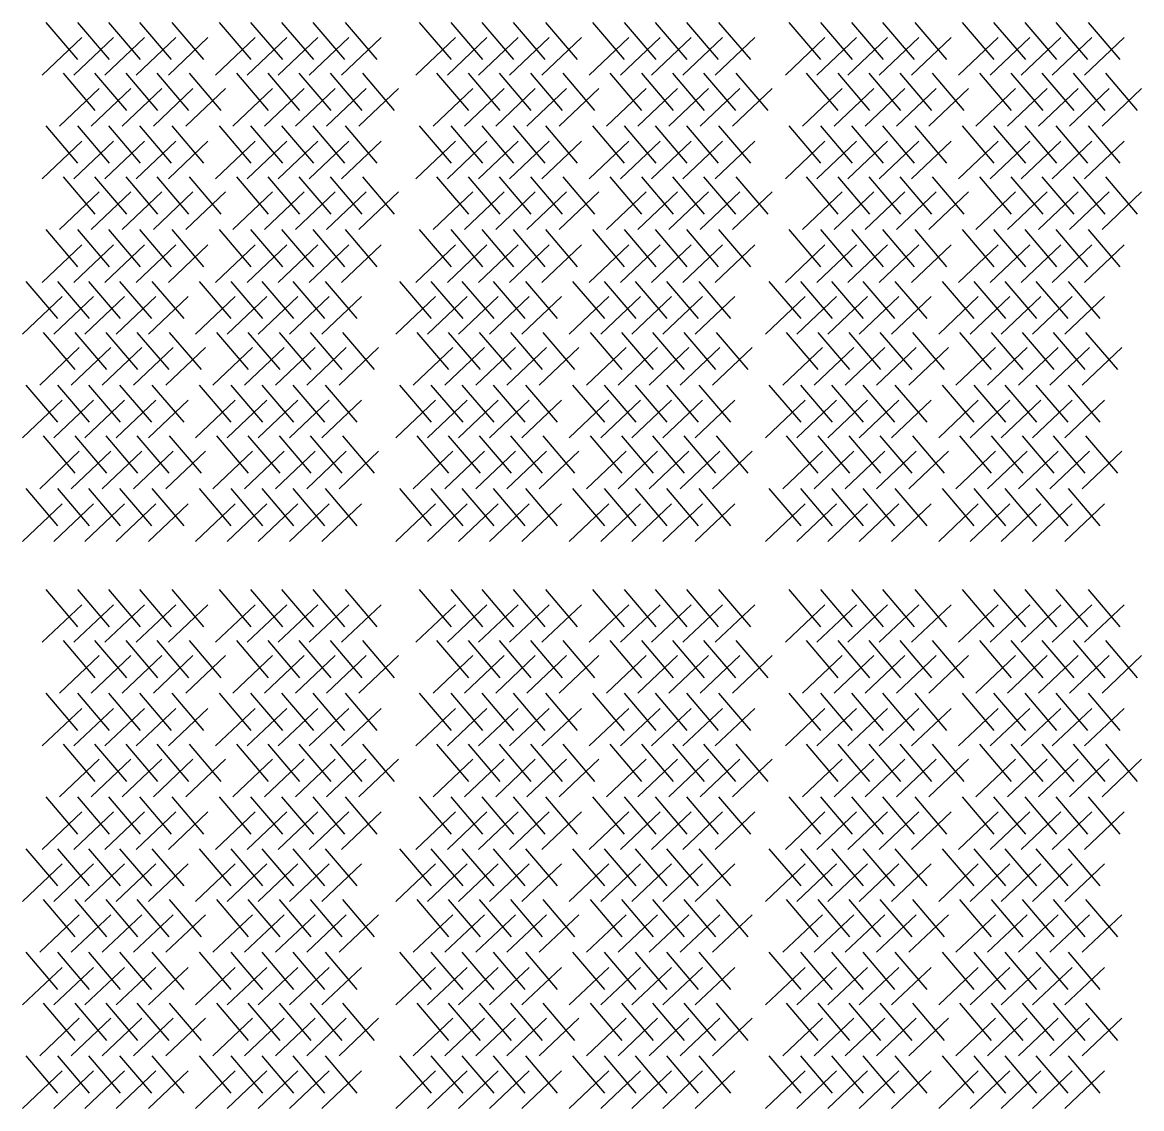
# Model space of a CAD drawing. Extents: x 31 to 9025, y 100 to 14053.
# Drawn here: x 2747 to 5411, y 11466 to 14053 of the extents above; entities that cross this region are included whole.
import ezdxf

# ---------------------------------------------------------------- set-up
doc = ezdxf.new("R2010")
doc.units = 0

msp = doc.modelspace()

# ---------------------------------------------------------------- linework, layer by layer
for p, q in [((2802.3, 14053.1), (2877.9, 13964.5)), ((2877.4, 14053.1), (2952.9, 13964.5)), ((2951.2, 14053.1), (3026.8, 13964.5)), ((3025.5, 14053.1), (3101, 13964.5)), ((3102.4, 14053.1), (3178, 13964.5)), ((3214.7, 14053.1), (3290.3, 13964.5)), ((3289.8, 14053.1), (3365.4, 13964.5)), ((3363.7, 14053.1), (3439.2, 13964.5)), ((3437.9, 14053.1), (3513.5, 13964.5)), ((3514.9, 14053.1), (3590.4, 13964.5)), ((3691.5, 14053.1), (3767.1, 13964.5)), ((3766.5, 14053.1), (3842.1, 13964.5)), ((3840.4, 14053.1), (3916, 13964.5)), ((3914.6, 14053.1), (3990.2, 13964.5)), ((3991.6, 14053.1), (4067.2, 13964.5)), ((4103.9, 14053.1), (4179.5, 13964.5)), ((4179, 14053.1), (4254.5, 13964.5)), ((4252.8, 14053.1), (4328.4, 13964.5)), ((4327.1, 14053.1), (4402.6, 13964.5)), ((4404, 14053.1), (4479.6, 13964.5)), ((4571.1, 14053.1), (4646.7, 13964.5)), ((4646.2, 14053.1), (4721.7, 13964.5)), ((4720, 14053.1), (4795.6, 13964.5)), ((4794.3, 14053.1), (4869.8, 13964.5)), ((4871.2, 14053.1), (4946.8, 13964.5)), ((4983.5, 14053.1), (5059.1, 13964.5)), ((5058.6, 14053.1), (5134.2, 13964.5)), ((5132.5, 14053.1), (5208, 13964.5)), ((5206.7, 14053.1), (5282.3, 13964.5)), ((5283.7, 14053.1), (5359.2, 13964.5)), ((2888.3, 14017.2), (2794, 13927.5)), ((2963.4, 14017.2), (2869, 13927.5)), ((3037.2, 14017.2), (2942.9, 13927.5)), ((3111.5, 14017.2), (3017.1, 13927.5)), ((3188.4, 14017.2), (3094.1, 13927.5)), ((3300.7, 14017.2), (3206.4, 13927.5)), ((3375.8, 14017.2), (3281.4, 13927.5)), ((3449.6, 14017.2), (3355.3, 13927.5)), ((3523.9, 14017.2), (3429.5, 13927.5)), ((3600.9, 14017.2), (3506.5, 13927.5)), ((3777.5, 14017.2), (3683.2, 13927.5)), ((3852.5, 14017.2), (3758.2, 13927.5)), ((3926.4, 14017.2), (3832.1, 13927.5)), ((4000.6, 14017.2), (3906.3, 13927.5)), ((4077.6, 14017.2), (3983.3, 13927.5)), ((4189.9, 14017.2), (4095.6, 13927.5)), ((4265, 14017.2), (4170.6, 13927.5)), ((4338.8, 14017.2), (4244.5, 13927.5)), ((4413.1, 14017.2), (4318.7, 13927.5)), ((4490, 14017.2), (4395.7, 13927.5)), ((4657.1, 14017.2), (4562.8, 13927.5)), ((4732.2, 14017.2), (4637.8, 13927.5)), ((4806, 14017.2), (4711.7, 13927.5)), ((4880.3, 14017.2), (4785.9, 13927.5)), ((4957.2, 14017.2), (4862.9, 13927.5)), ((5069.5, 14017.2), (4975.2, 13927.5)), ((5144.6, 14017.2), (5050.2, 13927.5)), ((5218.5, 14017.2), (5124.1, 13927.5)), ((5292.7, 14017.2), (5198.3, 13927.5)), ((5369.7, 14017.2), (5275.3, 13927.5)), ((2843.6, 13931.9), (2919.1, 13843.3)), ((2918.6, 13931.9), (2994.2, 13843.3)), ((2992.5, 13931.9), (3068, 13843.3)), ((3066.7, 13931.9), (3142.3, 13843.3)), ((3143.7, 13931.9), (3219.2, 13843.3)), ((3256, 13931.9), (3331.5, 13843.3)), ((3331, 13931.9), (3406.6, 13843.3)), ((3404.9, 13931.9), (3480.5, 13843.3)), ((3479.1, 13931.9), (3554.7, 13843.3)), ((3556.1, 13931.9), (3631.7, 13843.3)), ((3732.7, 13931.9), (3808.3, 13843.3)), ((3807.8, 13931.9), (3883.4, 13843.3)), ((3881.7, 13931.9), (3957.2, 13843.3)), ((3955.9, 13931.9), (4031.5, 13843.3)), ((4032.9, 13931.9), (4108.4, 13843.3)), ((4145.2, 13931.9), (4220.7, 13843.3)), ((4220.2, 13931.9), (4295.8, 13843.3)), ((4294.1, 13931.9), (4369.6, 13843.3)), ((4368.3, 13931.9), (4443.9, 13843.3)), ((4445.3, 13931.9), (4520.8, 13843.3)), ((4612.4, 13931.9), (4687.9, 13843.3)), ((4687.4, 13931.9), (4763, 13843.3)), ((4761.3, 13931.9), (4836.8, 13843.3)), ((4835.5, 13931.9), (4911.1, 13843.3)), ((4912.5, 13931.9), (4988, 13843.3)), ((5024.8, 13931.9), (5100.3, 13843.3)), ((5099.8, 13931.9), (5175.4, 13843.3)), ((5173.7, 13931.9), (5249.3, 13843.3)), ((5247.9, 13931.9), (5323.5, 13843.3)), ((5324.9, 13931.9), (5400.5, 13843.3)), ((2929.5, 13895.9), (2835.2, 13806.3)), ((3004.6, 13895.9), (2910.3, 13806.3)), ((3078.5, 13895.9), (2984.1, 13806.3)), ((3152.7, 13895.9), (3058.4, 13806.3)), ((3229.7, 13895.9), (3135.3, 13806.3)), ((3342, 13895.9), (3247.6, 13806.3)), ((3417, 13895.9), (3322.7, 13806.3)), ((3490.9, 13895.9), (3396.6, 13806.3)), ((3565.1, 13895.9), (3470.8, 13806.3)), ((3642.1, 13895.9), (3547.8, 13806.3)), ((3818.7, 13895.9), (3724.4, 13806.3)), ((3893.8, 13895.9), (3799.4, 13806.3)), ((3967.6, 13895.9), (3873.3, 13806.3)), ((4041.9, 13895.9), (3947.5, 13806.3)), ((4118.9, 13895.9), (4024.5, 13806.3)), ((4231.1, 13895.9), (4136.8, 13806.3)), ((4306.2, 13895.9), (4211.9, 13806.3)), ((4380.1, 13895.9), (4285.7, 13806.3)), ((4454.3, 13895.9), (4360, 13806.3)), ((4531.3, 13895.9), (4436.9, 13806.3)), ((4698.3, 13895.9), (4604, 13806.3)), ((4773.4, 13895.9), (4679.1, 13806.3)), ((4847.3, 13895.9), (4752.9, 13806.3)), ((4921.5, 13895.9), (4827.2, 13806.3)), ((4998.5, 13895.9), (4904.1, 13806.3)), ((5110.8, 13895.9), (5016.4, 13806.3)), ((5185.8, 13895.9), (5091.5, 13806.3)), ((5259.7, 13895.9), (5165.4, 13806.3)), ((5333.9, 13895.9), (5239.6, 13806.3)), ((5410.9, 13895.9), (5316.6, 13806.3)), ((2802.3, 13806.4), (2877.9, 13717.8)), ((2877.4, 13806.4), (2952.9, 13717.8)), ((2951.2, 13806.4), (3026.8, 13717.8)), ((3025.5, 13806.4), (3101, 13717.8)), ((3102.4, 13806.4), (3178, 13717.8)), ((3214.7, 13806.4), (3290.3, 13717.8)), ((3289.8, 13806.4), (3365.4, 13717.8)), ((3363.7, 13806.4), (3439.2, 13717.8)), ((3437.9, 13806.4), (3513.5, 13717.8)), ((3514.9, 13806.4), (3590.4, 13717.8)), ((3691.5, 13806.4), (3767.1, 13717.8)), ((3766.5, 13806.4), (3842.1, 13717.8)), ((3840.4, 13806.4), (3916, 13717.8)), ((3914.6, 13806.4), (3990.2, 13717.8)), ((3991.6, 13806.4), (4067.2, 13717.8)), ((4103.9, 13806.4), (4179.5, 13717.8)), ((4179, 13806.4), (4254.5, 13717.8)), ((4252.8, 13806.4), (4328.4, 13717.8)), ((4327.1, 13806.4), (4402.6, 13717.8)), ((4404, 13806.4), (4479.6, 13717.8)), ((4571.1, 13806.4), (4646.7, 13717.8)), ((4646.2, 13806.4), (4721.7, 13717.8)), ((4720, 13806.4), (4795.6, 13717.8)), ((4794.3, 13806.4), (4869.8, 13717.8)), ((4871.2, 13806.4), (4946.8, 13717.8)), ((4983.5, 13806.4), (5059.1, 13717.8)), ((5058.6, 13806.4), (5134.2, 13717.8)), ((5132.5, 13806.4), (5208, 13717.8)), ((5206.7, 13806.4), (5282.3, 13717.8)), ((5283.7, 13806.4), (5359.2, 13717.8)), ((2888.3, 13770.4), (2794, 13680.8)), ((2963.4, 13770.4), (2869, 13680.8)), ((3037.2, 13770.4), (2942.9, 13680.8)), ((3111.5, 13770.4), (3017.1, 13680.8)), ((3188.4, 13770.4), (3094.1, 13680.8)), ((3300.7, 13770.4), (3206.4, 13680.8)), ((3375.8, 13770.4), (3281.4, 13680.8)), ((3449.6, 13770.4), (3355.3, 13680.8)), ((3523.9, 13770.4), (3429.5, 13680.8)), ((3600.9, 13770.4), (3506.5, 13680.8)), ((3777.5, 13770.4), (3683.2, 13680.8)), ((3852.5, 13770.4), (3758.2, 13680.8)), ((3926.4, 13770.4), (3832.1, 13680.8)), ((4000.6, 13770.4), (3906.3, 13680.8)), ((4077.6, 13770.4), (3983.3, 13680.8)), ((4189.9, 13770.4), (4095.6, 13680.8)), ((4265, 13770.4), (4170.6, 13680.8)), ((4338.8, 13770.4), (4244.5, 13680.8)), ((4413.1, 13770.4), (4318.7, 13680.8)), ((4490, 13770.4), (4395.7, 13680.8)), ((4657.1, 13770.4), (4562.8, 13680.8)), ((4732.2, 13770.4), (4637.8, 13680.8)), ((4806, 13770.4), (4711.7, 13680.8)), ((4880.3, 13770.4), (4785.9, 13680.8)), ((4957.2, 13770.4), (4862.9, 13680.8)), ((5069.5, 13770.4), (4975.2, 13680.8)), ((5144.6, 13770.4), (5050.2, 13680.8)), ((5218.5, 13770.4), (5124.1, 13680.8)), ((5292.7, 13770.4), (5198.3, 13680.8)), ((5369.7, 13770.4), (5275.3, 13680.8)), ((2843.6, 13685.1), (2919.1, 13596.5)), ((2918.6, 13685.1), (2994.2, 13596.5)), ((2992.5, 13685.1), (3068, 13596.5)), ((3066.7, 13685.1), (3142.3, 13596.5)), ((3143.7, 13685.1), (3219.2, 13596.5)), ((3256, 13685.1), (3331.5, 13596.5)), ((3331, 13685.1), (3406.6, 13596.5)), ((3404.9, 13685.1), (3480.5, 13596.5)), ((3479.1, 13685.1), (3554.7, 13596.5)), ((3556.1, 13685.1), (3631.7, 13596.5)), ((3732.7, 13685.1), (3808.3, 13596.5)), ((3807.8, 13685.1), (3883.4, 13596.5)), ((3881.7, 13685.1), (3957.2, 13596.5)), ((3955.9, 13685.1), (4031.5, 13596.5)), ((4032.9, 13685.1), (4108.4, 13596.5)), ((4145.2, 13685.1), (4220.7, 13596.5)), ((4220.2, 13685.1), (4295.8, 13596.5)), ((4294.1, 13685.1), (4369.6, 13596.5)), ((4368.3, 13685.1), (4443.9, 13596.5)), ((4445.3, 13685.1), (4520.8, 13596.5)), ((4612.4, 13685.1), (4687.9, 13596.5)), ((4687.4, 13685.1), (4763, 13596.5)), ((4761.3, 13685.1), (4836.8, 13596.5)), ((4835.5, 13685.1), (4911.1, 13596.5)), ((4912.5, 13685.1), (4988, 13596.5)), ((5024.8, 13685.1), (5100.3, 13596.5)), ((5099.8, 13685.1), (5175.4, 13596.5)), ((5173.7, 13685.1), (5249.3, 13596.5)), ((5247.9, 13685.1), (5323.5, 13596.5)), ((5324.9, 13685.1), (5400.5, 13596.5)), ((2929.5, 13649.2), (2835.2, 13559.5)), ((3004.6, 13649.2), (2910.3, 13559.5)), ((3078.5, 13649.2), (2984.1, 13559.5)), ((3152.7, 13649.2), (3058.4, 13559.5)), ((3229.7, 13649.2), (3135.3, 13559.5)), ((3342, 13649.2), (3247.6, 13559.5)), ((3417, 13649.2), (3322.7, 13559.5)), ((3490.9, 13649.2), (3396.6, 13559.5)), ((3565.1, 13649.2), (3470.8, 13559.5)), ((3642.1, 13649.2), (3547.8, 13559.5)), ((3818.7, 13649.2), (3724.4, 13559.5)), ((3893.8, 13649.2), (3799.4, 13559.5)), ((3967.6, 13649.2), (3873.3, 13559.5)), ((4041.9, 13649.2), (3947.5, 13559.5)), ((4118.9, 13649.2), (4024.5, 13559.5)), ((4231.1, 13649.2), (4136.8, 13559.5)), ((4306.2, 13649.2), (4211.9, 13559.5)), ((4380.1, 13649.2), (4285.7, 13559.5)), ((4454.3, 13649.2), (4360, 13559.5)), ((4531.3, 13649.2), (4436.9, 13559.5)), ((4698.3, 13649.2), (4604, 13559.5)), ((4773.4, 13649.2), (4679.1, 13559.5)), ((4847.3, 13649.2), (4752.9, 13559.5)), ((4921.5, 13649.2), (4827.2, 13559.5)), ((4998.5, 13649.2), (4904.1, 13559.5)), ((5110.8, 13649.2), (5016.4, 13559.5)), ((5185.8, 13649.2), (5091.5, 13559.5)), ((5259.7, 13649.2), (5165.4, 13559.5)), ((5333.9, 13649.2), (5239.6, 13559.5)), ((5410.9, 13649.2), (5316.6, 13559.5)), ((2802.3, 13559.6), (2877.9, 13471)), ((2877.4, 13559.6), (2952.9, 13471)), ((2951.2, 13559.6), (3026.8, 13471)), ((3025.5, 13559.6), (3101, 13471)), ((3102.4, 13559.6), (3178, 13471)), ((3214.7, 13559.6), (3290.3, 13471)), ((3289.8, 13559.6), (3365.4, 13471)), ((3363.7, 13559.6), (3439.2, 13471)), ((3437.9, 13559.6), (3513.5, 13471)), ((3514.9, 13559.6), (3590.4, 13471)), ((3691.5, 13559.6), (3767.1, 13471)), ((3766.5, 13559.6), (3842.1, 13471)), ((3840.4, 13559.6), (3916, 13471)), ((3914.6, 13559.6), (3990.2, 13471)), ((3991.6, 13559.6), (4067.2, 13471)), ((4103.9, 13559.6), (4179.5, 13471)), ((4179, 13559.6), (4254.5, 13471)), ((4252.8, 13559.6), (4328.4, 13471)), ((4327.1, 13559.6), (4402.6, 13471)), ((4404, 13559.6), (4479.6, 13471)), ((4571.1, 13559.6), (4646.7, 13471)), ((4646.2, 13559.6), (4721.7, 13471)), ((4720, 13559.6), (4795.6, 13471)), ((4794.3, 13559.6), (4869.8, 13471)), ((4871.2, 13559.6), (4946.8, 13471)), ((4983.5, 13559.6), (5059.1, 13471)), ((5058.6, 13559.6), (5134.2, 13471)), ((5132.5, 13559.6), (5208, 13471)), ((5206.7, 13559.6), (5282.3, 13471)), ((5283.7, 13559.6), (5359.2, 13471)), ((2888.3, 13523.7), (2794, 13434)), ((2963.4, 13523.7), (2869, 13434)), ((3037.2, 13523.7), (2942.9, 13434)), ((3111.5, 13523.7), (3017.1, 13434)), ((3188.4, 13523.7), (3094.1, 13434)), ((3300.7, 13523.7), (3206.4, 13434)), ((3375.8, 13523.7), (3281.4, 13434)), ((3449.6, 13523.7), (3355.3, 13434)), ((3523.9, 13523.7), (3429.5, 13434)), ((3600.9, 13523.7), (3506.5, 13434)), ((3777.5, 13523.7), (3683.2, 13434)), ((3852.5, 13523.7), (3758.2, 13434)), ((3926.4, 13523.7), (3832.1, 13434)), ((4000.6, 13523.7), (3906.3, 13434)), ((4077.6, 13523.7), (3983.3, 13434)), ((4189.9, 13523.7), (4095.6, 13434)), ((4265, 13523.7), (4170.6, 13434)), ((4338.8, 13523.7), (4244.5, 13434)), ((4413.1, 13523.7), (4318.7, 13434)), ((4490, 13523.7), (4395.7, 13434)), ((4657.1, 13523.7), (4562.8, 13434)), ((4732.2, 13523.7), (4637.8, 13434)), ((4806, 13523.7), (4711.7, 13434)), ((4880.3, 13523.7), (4785.9, 13434)), ((4957.2, 13523.7), (4862.9, 13434)), ((5069.5, 13523.7), (4975.2, 13434)), ((5144.6, 13523.7), (5050.2, 13434)), ((5218.5, 13523.7), (5124.1, 13434)), ((5292.7, 13523.7), (5198.3, 13434)), ((5369.7, 13523.7), (5275.3, 13434)), ((2754.9, 13436.2), (2830.5, 13347.6)), ((2830, 13436.2), (2905.5, 13347.6)), ((2903.8, 13436.2), (2979.4, 13347.6)), ((2978.1, 13436.2), (3053.6, 13347.6)), ((3055, 13436.2), (3130.6, 13347.6)), ((3167.3, 13436.2), (3242.9, 13347.6)), ((3242.4, 13436.2), (3318, 13347.6)), ((3316.3, 13436.2), (3391.8, 13347.6)), ((3390.5, 13436.2), (3466.1, 13347.6)), ((3467.5, 13436.2), (3543, 13347.6)), ((3644.1, 13436.2), (3719.7, 13347.6)), ((3719.1, 13436.2), (3794.7, 13347.6)), ((3793, 13436.2), (3868.6, 13347.6)), ((3867.2, 13436.2), (3942.8, 13347.6)), ((3944.2, 13436.2), (4019.8, 13347.6)), ((4056.5, 13436.2), (4132.1, 13347.6)), ((4131.6, 13436.2), (4207.1, 13347.6)), ((4205.4, 13436.2), (4281, 13347.6)), ((4279.7, 13436.2), (4355.2, 13347.6)), ((4356.6, 13436.2), (4432.2, 13347.6)), ((4523.7, 13436.2), (4599.3, 13347.6)), ((4598.8, 13436.2), (4674.3, 13347.6)), ((4672.6, 13436.2), (4748.2, 13347.6)), ((4746.9, 13436.2), (4822.4, 13347.6)), ((4823.8, 13436.2), (4899.4, 13347.6)), ((4936.1, 13436.2), (5011.7, 13347.6)), ((5011.2, 13436.2), (5086.8, 13347.6)), ((5085.1, 13436.2), (5160.6, 13347.6)), ((5159.3, 13436.2), (5234.9, 13347.6)), ((5236.3, 13436.2), (5311.8, 13347.6)), ((2840.9, 13400.2), (2746.6, 13310.6)), ((2916, 13400.2), (2821.6, 13310.6)), ((2989.8, 13400.2), (2895.5, 13310.6)), ((3064.1, 13400.2), (2969.7, 13310.6)), ((3141, 13400.2), (3046.7, 13310.6)), ((3253.3, 13400.2), (3159, 13310.6)), ((3328.4, 13400.2), (3234, 13310.6)), ((3402.3, 13400.2), (3307.9, 13310.6)), ((3476.5, 13400.2), (3382.1, 13310.6)), ((3553.5, 13400.2), (3459.1, 13310.6)), ((3730.1, 13400.2), (3635.8, 13310.6)), ((3805.1, 13400.2), (3710.8, 13310.6)), ((3879, 13400.2), (3784.7, 13310.6)), ((3953.2, 13400.2), (3858.9, 13310.6)), ((4030.2, 13400.2), (3935.9, 13310.6)), ((4142.5, 13400.2), (4048.2, 13310.6)), ((4217.6, 13400.2), (4123.2, 13310.6)), ((4291.4, 13400.2), (4197.1, 13310.6)), ((4365.7, 13400.2), (4271.3, 13310.6)), ((4442.6, 13400.2), (4348.3, 13310.6)), ((4609.7, 13400.2), (4515.4, 13310.6)), ((4684.8, 13400.2), (4590.4, 13310.6)), ((4758.6, 13400.2), (4664.3, 13310.6)), ((4832.9, 13400.2), (4738.5, 13310.6)), ((4909.8, 13400.2), (4815.5, 13310.6)), ((5022.1, 13400.2), (4927.8, 13310.6)), ((5097.2, 13400.2), (5002.8, 13310.6)), ((5171.1, 13400.2), (5076.7, 13310.6)), ((5245.3, 13400.2), (5150.9, 13310.6)), ((5322.3, 13400.2), (5227.9, 13310.6)), ((2796.2, 13314.9), (2871.7, 13226.3)), ((2871.2, 13314.9), (2946.8, 13226.3)), ((2945.1, 13314.9), (3020.6, 13226.3)), ((3019.3, 13314.9), (3094.9, 13226.3)), ((3096.3, 13314.9), (3171.8, 13226.3)), ((3208.6, 13314.9), (3284.1, 13226.3)), ((3283.6, 13314.9), (3359.2, 13226.3)), ((3357.5, 13314.9), (3433.1, 13226.3)), ((3431.7, 13314.9), (3507.3, 13226.3)), ((3508.7, 13314.9), (3584.3, 13226.3)), ((3685.3, 13314.9), (3760.9, 13226.3)), ((3760.4, 13314.9), (3836, 13226.3)), ((3834.3, 13314.9), (3909.8, 13226.3)), ((3908.5, 13314.9), (3984.1, 13226.3)), ((3985.5, 13314.9), (4061, 13226.3)), ((4097.8, 13314.9), (4173.3, 13226.3)), ((4172.8, 13314.9), (4248.4, 13226.3)), ((4246.7, 13314.9), (4322.2, 13226.3)), ((4320.9, 13314.9), (4396.5, 13226.3)), ((4397.9, 13314.9), (4473.4, 13226.3)), ((4565, 13314.9), (4640.5, 13226.3)), ((4640, 13314.9), (4715.6, 13226.3)), ((4713.9, 13314.9), (4789.4, 13226.3)), ((4788.1, 13314.9), (4863.7, 13226.3)), ((4865.1, 13314.9), (4940.6, 13226.3)), ((4977.4, 13314.9), (5052.9, 13226.3)), ((5052.4, 13314.9), (5128, 13226.3)), ((5126.3, 13314.9), (5201.9, 13226.3)), ((5200.5, 13314.9), (5276.1, 13226.3)), ((5277.5, 13314.9), (5353.1, 13226.3)), ((2882.1, 13279), (2787.8, 13189.3)), ((2957.2, 13279), (2862.9, 13189.3)), ((3031.1, 13279), (2936.7, 13189.3)), ((3105.3, 13279), (3011, 13189.3)), ((3182.3, 13279), (3087.9, 13189.3)), ((3294.6, 13279), (3200.2, 13189.3)), ((3369.6, 13279), (3275.3, 13189.3)), ((3443.5, 13279), (3349.2, 13189.3)), ((3517.7, 13279), (3423.4, 13189.3)), ((3594.7, 13279), (3500.4, 13189.3)), ((3771.3, 13279), (3677, 13189.3)), ((3846.4, 13279), (3752, 13189.3)), ((3920.3, 13279), (3825.9, 13189.3)), ((3994.5, 13279), (3900.1, 13189.3)), ((4071.5, 13279), (3977.1, 13189.3)), ((4183.7, 13279), (4089.4, 13189.3)), ((4258.8, 13279), (4164.5, 13189.3)), ((4332.7, 13279), (4238.3, 13189.3)), ((4406.9, 13279), (4312.6, 13189.3)), ((4483.9, 13279), (4389.5, 13189.3)), ((4650.9, 13279), (4556.6, 13189.3)), ((4726, 13279), (4631.7, 13189.3)), ((4799.9, 13279), (4705.5, 13189.3)), ((4874.1, 13279), (4779.8, 13189.3)), ((4951.1, 13279), (4856.7, 13189.3)), ((5063.4, 13279), (4969, 13189.3)), ((5138.4, 13279), (5044.1, 13189.3)), ((5212.3, 13279), (5118, 13189.3)), ((5286.5, 13279), (5192.2, 13189.3)), ((5363.5, 13279), (5269.2, 13189.3)), ((2754.9, 13189.4), (2830.5, 13100.8)), ((2830, 13189.4), (2905.5, 13100.8)), ((2903.8, 13189.4), (2979.4, 13100.8)), ((2978.1, 13189.4), (3053.6, 13100.8)), ((3055, 13189.4), (3130.6, 13100.8)), ((3167.3, 13189.4), (3242.9, 13100.8)), ((3242.4, 13189.4), (3318, 13100.8)), ((3316.3, 13189.4), (3391.8, 13100.8)), ((3390.5, 13189.4), (3466.1, 13100.8)), ((3467.5, 13189.4), (3543, 13100.8)), ((3644.1, 13189.4), (3719.7, 13100.8)), ((3719.1, 13189.4), (3794.7, 13100.8)), ((3793, 13189.4), (3868.6, 13100.8)), ((3867.2, 13189.4), (3942.8, 13100.8)), ((3944.2, 13189.4), (4019.8, 13100.8)), ((4056.5, 13189.4), (4132.1, 13100.8)), ((4131.6, 13189.4), (4207.1, 13100.8)), ((4205.4, 13189.4), (4281, 13100.8)), ((4279.7, 13189.4), (4355.2, 13100.8)), ((4356.6, 13189.4), (4432.2, 13100.8)), ((4523.7, 13189.4), (4599.3, 13100.8)), ((4598.8, 13189.4), (4674.3, 13100.8)), ((4672.6, 13189.4), (4748.2, 13100.8)), ((4746.9, 13189.4), (4822.4, 13100.8)), ((4823.8, 13189.4), (4899.4, 13100.8)), ((4936.1, 13189.4), (5011.7, 13100.8)), ((5011.2, 13189.4), (5086.8, 13100.8)), ((5085.1, 13189.4), (5160.6, 13100.8)), ((5159.3, 13189.4), (5234.9, 13100.8)), ((5236.3, 13189.4), (5311.8, 13100.8)), ((2840.9, 13153.5), (2746.6, 13063.8)), ((2916, 13153.5), (2821.6, 13063.8)), ((2989.8, 13153.5), (2895.5, 13063.8)), ((3064.1, 13153.5), (2969.7, 13063.8)), ((3141, 13153.5), (3046.7, 13063.8)), ((3253.3, 13153.5), (3159, 13063.8)), ((3328.4, 13153.5), (3234, 13063.8)), ((3402.3, 13153.5), (3307.9, 13063.8)), ((3476.5, 13153.5), (3382.1, 13063.8)), ((3553.5, 13153.5), (3459.1, 13063.8)), ((3730.1, 13153.5), (3635.8, 13063.8)), ((3805.1, 13153.5), (3710.8, 13063.8)), ((3879, 13153.5), (3784.7, 13063.8)), ((3953.2, 13153.5), (3858.9, 13063.8)), ((4030.2, 13153.5), (3935.9, 13063.8)), ((4142.5, 13153.5), (4048.2, 13063.8)), ((4217.6, 13153.5), (4123.2, 13063.8)), ((4291.4, 13153.5), (4197.1, 13063.8)), ((4365.7, 13153.5), (4271.3, 13063.8)), ((4442.6, 13153.5), (4348.3, 13063.8)), ((4609.7, 13153.5), (4515.4, 13063.8)), ((4684.8, 13153.5), (4590.4, 13063.8)), ((4758.6, 13153.5), (4664.3, 13063.8)), ((4832.9, 13153.5), (4738.5, 13063.8)), ((4909.8, 13153.5), (4815.5, 13063.8)), ((5022.1, 13153.5), (4927.8, 13063.8)), ((5097.2, 13153.5), (5002.8, 13063.8)), ((5171.1, 13153.5), (5076.7, 13063.8)), ((5245.3, 13153.5), (5150.9, 13063.8)), ((5322.3, 13153.5), (5227.9, 13063.8)), ((2796.2, 13068.2), (2871.7, 12979.6)), ((2871.2, 13068.2), (2946.8, 12979.6)), ((2945.1, 13068.2), (3020.6, 12979.6)), ((3019.3, 13068.2), (3094.9, 12979.6)), ((3096.3, 13068.2), (3171.8, 12979.6)), ((3208.6, 13068.2), (3284.1, 12979.6)), ((3283.6, 13068.2), (3359.2, 12979.6)), ((3357.5, 13068.2), (3433.1, 12979.6)), ((3431.7, 13068.2), (3507.3, 12979.6)), ((3508.7, 13068.2), (3584.3, 12979.6)), ((3685.3, 13068.2), (3760.9, 12979.6)), ((3760.4, 13068.2), (3836, 12979.6)), ((3834.3, 13068.2), (3909.8, 12979.6)), ((3908.5, 13068.2), (3984.1, 12979.6)), ((3985.5, 13068.2), (4061, 12979.6)), ((4097.8, 13068.2), (4173.3, 12979.6)), ((4172.8, 13068.2), (4248.4, 12979.6)), ((4246.7, 13068.2), (4322.2, 12979.6)), ((4320.9, 13068.2), (4396.5, 12979.6)), ((4397.9, 13068.2), (4473.4, 12979.6)), ((4565, 13068.2), (4640.5, 12979.6)), ((4640, 13068.2), (4715.6, 12979.6)), ((4713.9, 13068.2), (4789.4, 12979.6)), ((4788.1, 13068.2), (4863.7, 12979.6)), ((4865.1, 13068.2), (4940.6, 12979.6)), ((4977.4, 13068.2), (5052.9, 12979.6)), ((5052.4, 13068.2), (5128, 12979.6)), ((5126.3, 13068.2), (5201.9, 12979.6)), ((5200.5, 13068.2), (5276.1, 12979.6)), ((5277.5, 13068.2), (5353.1, 12979.6)), ((2882.1, 13032.2), (2787.8, 12942.6)), ((2957.2, 13032.2), (2862.9, 12942.6)), ((3031.1, 13032.2), (2936.7, 12942.6)), ((3105.3, 13032.2), (3011, 12942.6)), ((3182.3, 13032.2), (3087.9, 12942.6)), ((3294.6, 13032.2), (3200.2, 12942.6)), ((3369.6, 13032.2), (3275.3, 12942.6)), ((3443.5, 13032.2), (3349.2, 12942.6)), ((3517.7, 13032.2), (3423.4, 12942.6)), ((3594.7, 13032.2), (3500.4, 12942.6)), ((3771.3, 13032.2), (3677, 12942.6)), ((3846.4, 13032.2), (3752, 12942.6)), ((3920.3, 13032.2), (3825.9, 12942.6)), ((3994.5, 13032.2), (3900.1, 12942.6)), ((4071.5, 13032.2), (3977.1, 12942.6)), ((4183.7, 13032.2), (4089.4, 12942.6)), ((4258.8, 13032.2), (4164.5, 12942.6)), ((4332.7, 13032.2), (4238.3, 12942.6)), ((4406.9, 13032.2), (4312.6, 12942.6)), ((4483.9, 13032.2), (4389.5, 12942.6)), ((4650.9, 13032.2), (4556.6, 12942.6)), ((4726, 13032.2), (4631.7, 12942.6)), ((4799.9, 13032.2), (4705.5, 12942.6)), ((4874.1, 13032.2), (4779.8, 12942.6)), ((4951.1, 13032.2), (4856.7, 12942.6)), ((5063.4, 13032.2), (4969, 12942.6)), ((5138.4, 13032.2), (5044.1, 12942.6)), ((5212.3, 13032.2), (5118, 12942.6)), ((5286.5, 13032.2), (5192.2, 12942.6)), ((5363.5, 13032.2), (5269.2, 12942.6)), ((2754.9, 12942.7), (2830.5, 12854.1)), ((2830, 12942.7), (2905.5, 12854.1)), ((2903.8, 12942.7), (2979.4, 12854.1)), ((2978.1, 12942.7), (3053.6, 12854.1)), ((3055, 12942.7), (3130.6, 12854.1)), ((3167.3, 12942.7), (3242.9, 12854.1)), ((3242.4, 12942.7), (3318, 12854.1)), ((3316.3, 12942.7), (3391.8, 12854.1)), ((3390.5, 12942.7), (3466.1, 12854.1)), ((3467.5, 12942.7), (3543, 12854.1)), ((3644.1, 12942.7), (3719.7, 12854.1)), ((3719.1, 12942.7), (3794.7, 12854.1)), ((3793, 12942.7), (3868.6, 12854.1)), ((3867.2, 12942.7), (3942.8, 12854.1)), ((3944.2, 12942.7), (4019.8, 12854.1)), ((4056.5, 12942.7), (4132.1, 12854.1)), ((4131.6, 12942.7), (4207.1, 12854.1)), ((4205.4, 12942.7), (4281, 12854.1)), ((4279.7, 12942.7), (4355.2, 12854.1)), ((4356.6, 12942.7), (4432.2, 12854.1)), ((4523.7, 12942.7), (4599.3, 12854.1)), ((4598.8, 12942.7), (4674.3, 12854.1)), ((4672.6, 12942.7), (4748.2, 12854.1)), ((4746.9, 12942.7), (4822.4, 12854.1)), ((4823.8, 12942.7), (4899.4, 12854.1)), ((4936.1, 12942.7), (5011.7, 12854.1)), ((5011.2, 12942.7), (5086.8, 12854.1)), ((5085.1, 12942.7), (5160.6, 12854.1)), ((5159.3, 12942.7), (5234.9, 12854.1)), ((5236.3, 12942.7), (5311.8, 12854.1)), ((2840.9, 12906.7), (2746.6, 12817.1)), ((2916, 12906.7), (2821.6, 12817.1)), ((2989.8, 12906.7), (2895.5, 12817.1)), ((3064.1, 12906.7), (2969.7, 12817.1)), ((3141, 12906.7), (3046.7, 12817.1)), ((3253.3, 12906.7), (3159, 12817.1)), ((3328.4, 12906.7), (3234, 12817.1)), ((3402.3, 12906.7), (3307.9, 12817.1)), ((3476.5, 12906.7), (3382.1, 12817.1)), ((3553.5, 12906.7), (3459.1, 12817.1)), ((3730.1, 12906.7), (3635.8, 12817.1)), ((3805.1, 12906.7), (3710.8, 12817.1)), ((3879, 12906.7), (3784.7, 12817.1)), ((3953.2, 12906.7), (3858.9, 12817.1)), ((4030.2, 12906.7), (3935.9, 12817.1)), ((4142.5, 12906.7), (4048.2, 12817.1)), ((4217.6, 12906.7), (4123.2, 12817.1)), ((4291.4, 12906.7), (4197.1, 12817.1)), ((4365.7, 12906.7), (4271.3, 12817.1)), ((4442.6, 12906.7), (4348.3, 12817.1)), ((4609.7, 12906.7), (4515.4, 12817.1)), ((4684.8, 12906.7), (4590.4, 12817.1)), ((4758.6, 12906.7), (4664.3, 12817.1)), ((4832.9, 12906.7), (4738.5, 12817.1)), ((4909.8, 12906.7), (4815.5, 12817.1)), ((5022.1, 12906.7), (4927.8, 12817.1)), ((5097.2, 12906.7), (5002.8, 12817.1)), ((5171.1, 12906.7), (5076.7, 12817.1)), ((5245.3, 12906.7), (5150.9, 12817.1)), ((5322.3, 12906.7), (5227.9, 12817.1)), ((2802.3, 12702.3), (2877.9, 12613.7)), ((2877.4, 12702.3), (2952.9, 12613.7)), ((2951.2, 12702.3), (3026.8, 12613.7)), ((3025.5, 12702.3), (3101, 12613.7)), ((3102.4, 12702.3), (3178, 12613.7)), ((3214.7, 12702.3), (3290.3, 12613.7)), ((3289.8, 12702.3), (3365.4, 12613.7)), ((3363.7, 12702.3), (3439.2, 12613.7)), ((3437.9, 12702.3), (3513.5, 12613.7)), ((3514.9, 12702.3), (3590.4, 12613.7)), ((3691.5, 12702.3), (3767.1, 12613.7)), ((3766.5, 12702.3), (3842.1, 12613.7)), ((3840.4, 12702.3), (3916, 12613.7)), ((3914.6, 12702.3), (3990.2, 12613.7)), ((3991.6, 12702.3), (4067.2, 12613.7)), ((4103.9, 12702.3), (4179.5, 12613.7)), ((4179, 12702.3), (4254.5, 12613.7)), ((4252.8, 12702.3), (4328.4, 12613.7)), ((4327.1, 12702.3), (4402.6, 12613.7)), ((4404, 12702.3), (4479.6, 12613.7)), ((4571.1, 12702.3), (4646.7, 12613.7)), ((4646.2, 12702.3), (4721.7, 12613.7)), ((4720, 12702.3), (4795.6, 12613.7)), ((4794.3, 12702.3), (4869.8, 12613.7)), ((4871.2, 12702.3), (4946.8, 12613.7)), ((4983.5, 12702.3), (5059.1, 12613.7)), ((5058.6, 12702.3), (5134.2, 12613.7)), ((5132.5, 12702.3), (5208, 12613.7)), ((5206.7, 12702.3), (5282.3, 12613.7)), ((5283.7, 12702.3), (5359.2, 12613.7)), ((2888.3, 12666.3), (2794, 12576.7)), ((2963.4, 12666.3), (2869, 12576.7)), ((3037.2, 12666.3), (2942.9, 12576.7)), ((3111.5, 12666.3), (3017.1, 12576.7)), ((3188.4, 12666.3), (3094.1, 12576.7)), ((3300.7, 12666.3), (3206.4, 12576.7)), ((3375.8, 12666.3), (3281.4, 12576.7)), ((3449.6, 12666.3), (3355.3, 12576.7)), ((3523.9, 12666.3), (3429.5, 12576.7)), ((3600.9, 12666.3), (3506.5, 12576.7)), ((3777.5, 12666.3), (3683.2, 12576.7)), ((3852.5, 12666.3), (3758.2, 12576.7)), ((3926.4, 12666.3), (3832.1, 12576.7)), ((4000.6, 12666.3), (3906.3, 12576.7)), ((4077.6, 12666.3), (3983.3, 12576.7)), ((4189.9, 12666.3), (4095.6, 12576.7)), ((4265, 12666.3), (4170.6, 12576.7)), ((4338.8, 12666.3), (4244.5, 12576.7)), ((4413.1, 12666.3), (4318.7, 12576.7)), ((4490, 12666.3), (4395.7, 12576.7)), ((4657.1, 12666.3), (4562.8, 12576.7)), ((4732.2, 12666.3), (4637.8, 12576.7)), ((4806, 12666.3), (4711.7, 12576.7)), ((4880.3, 12666.3), (4785.9, 12576.7)), ((4957.2, 12666.3), (4862.9, 12576.7)), ((5069.5, 12666.3), (4975.2, 12576.7)), ((5144.6, 12666.3), (5050.2, 12576.7)), ((5218.5, 12666.3), (5124.1, 12576.7)), ((5292.7, 12666.3), (5198.3, 12576.7)), ((5369.7, 12666.3), (5275.3, 12576.7)), ((2843.6, 12581), (2919.1, 12492.4)), ((2918.6, 12581), (2994.2, 12492.4)), ((2992.5, 12581), (3068, 12492.4)), ((3066.7, 12581), (3142.3, 12492.4)), ((3143.7, 12581), (3219.2, 12492.4)), ((3256, 12581), (3331.5, 12492.4)), ((3331, 12581), (3406.6, 12492.4)), ((3404.9, 12581), (3480.5, 12492.4)), ((3479.1, 12581), (3554.7, 12492.4)), ((3556.1, 12581), (3631.7, 12492.4)), ((3732.7, 12581), (3808.3, 12492.4)), ((3807.8, 12581), (3883.4, 12492.4)), ((3881.7, 12581), (3957.2, 12492.4)), ((3955.9, 12581), (4031.5, 12492.4)), ((4032.9, 12581), (4108.4, 12492.4)), ((4145.2, 12581), (4220.7, 12492.4)), ((4220.2, 12581), (4295.8, 12492.4)), ((4294.1, 12581), (4369.6, 12492.4)), ((4368.3, 12581), (4443.9, 12492.4)), ((4445.3, 12581), (4520.8, 12492.4)), ((4612.4, 12581), (4687.9, 12492.4)), ((4687.4, 12581), (4763, 12492.4)), ((4761.3, 12581), (4836.8, 12492.4)), ((4835.5, 12581), (4911.1, 12492.4)), ((4912.5, 12581), (4988, 12492.4)), ((5024.8, 12581), (5100.3, 12492.4)), ((5099.8, 12581), (5175.4, 12492.4)), ((5173.7, 12581), (5249.3, 12492.4)), ((5247.9, 12581), (5323.5, 12492.4)), ((5324.9, 12581), (5400.5, 12492.4)), ((2929.5, 12545), (2835.2, 12455.4)), ((3004.6, 12545), (2910.3, 12455.4)), ((3078.5, 12545), (2984.1, 12455.4)), ((3152.7, 12545), (3058.4, 12455.4)), ((3229.7, 12545), (3135.3, 12455.4)), ((3342, 12545), (3247.6, 12455.4)), ((3417, 12545), (3322.7, 12455.4)), ((3490.9, 12545), (3396.6, 12455.4)), ((3565.1, 12545), (3470.8, 12455.4)), ((3642.1, 12545), (3547.8, 12455.4)), ((3818.7, 12545), (3724.4, 12455.4)), ((3893.8, 12545), (3799.4, 12455.4)), ((3967.6, 12545), (3873.3, 12455.4)), ((4041.9, 12545), (3947.5, 12455.4)), ((4118.9, 12545), (4024.5, 12455.4)), ((4231.1, 12545), (4136.8, 12455.4)), ((4306.2, 12545), (4211.9, 12455.4)), ((4380.1, 12545), (4285.7, 12455.4)), ((4454.3, 12545), (4360, 12455.4)), ((4531.3, 12545), (4436.9, 12455.4)), ((4698.3, 12545), (4604, 12455.4)), ((4773.4, 12545), (4679.1, 12455.4)), ((4847.3, 12545), (4752.9, 12455.4)), ((4921.5, 12545), (4827.2, 12455.4)), ((4998.5, 12545), (4904.1, 12455.4)), ((5110.8, 12545), (5016.4, 12455.4)), ((5185.8, 12545), (5091.5, 12455.4)), ((5259.7, 12545), (5165.4, 12455.4)), ((5333.9, 12545), (5239.6, 12455.4)), ((5410.9, 12545), (5316.6, 12455.4)), ((2802.3, 12455.5), (2877.9, 12366.9)), ((2877.4, 12455.5), (2952.9, 12366.9)), ((2951.2, 12455.5), (3026.8, 12366.9)), ((3025.5, 12455.5), (3101, 12366.9)), ((3102.4, 12455.5), (3178, 12366.9)), ((3214.7, 12455.5), (3290.3, 12366.9)), ((3289.8, 12455.5), (3365.4, 12366.9)), ((3363.7, 12455.5), (3439.2, 12366.9)), ((3437.9, 12455.5), (3513.5, 12366.9)), ((3514.9, 12455.5), (3590.4, 12366.9)), ((3691.5, 12455.5), (3767.1, 12366.9)), ((3766.5, 12455.5), (3842.1, 12366.9)), ((3840.4, 12455.5), (3916, 12366.9)), ((3914.6, 12455.5), (3990.2, 12366.9)), ((3991.6, 12455.5), (4067.2, 12366.9)), ((4103.9, 12455.5), (4179.5, 12366.9)), ((4179, 12455.5), (4254.5, 12366.9)), ((4252.8, 12455.5), (4328.4, 12366.9)), ((4327.1, 12455.5), (4402.6, 12366.9)), ((4404, 12455.5), (4479.6, 12366.9)), ((4571.1, 12455.5), (4646.7, 12366.9)), ((4646.2, 12455.5), (4721.7, 12366.9)), ((4720, 12455.5), (4795.6, 12366.9)), ((4794.3, 12455.5), (4869.8, 12366.9)), ((4871.2, 12455.5), (4946.8, 12366.9)), ((4983.5, 12455.5), (5059.1, 12366.9)), ((5058.6, 12455.5), (5134.2, 12366.9)), ((5132.5, 12455.5), (5208, 12366.9)), ((5206.7, 12455.5), (5282.3, 12366.9)), ((5283.7, 12455.5), (5359.2, 12366.9)), ((2888.3, 12419.5), (2794, 12329.9)), ((2963.4, 12419.5), (2869, 12329.9)), ((3037.2, 12419.5), (2942.9, 12329.9)), ((3111.5, 12419.5), (3017.1, 12329.9)), ((3188.4, 12419.5), (3094.1, 12329.9)), ((3300.7, 12419.5), (3206.4, 12329.9)), ((3375.8, 12419.5), (3281.4, 12329.9)), ((3449.6, 12419.5), (3355.3, 12329.9)), ((3523.9, 12419.5), (3429.5, 12329.9)), ((3600.9, 12419.5), (3506.5, 12329.9)), ((3777.5, 12419.5), (3683.2, 12329.9)), ((3852.5, 12419.5), (3758.2, 12329.9)), ((3926.4, 12419.5), (3832.1, 12329.9)), ((4000.6, 12419.5), (3906.3, 12329.9)), ((4077.6, 12419.5), (3983.3, 12329.9)), ((4189.9, 12419.5), (4095.6, 12329.9)), ((4265, 12419.5), (4170.6, 12329.9)), ((4338.8, 12419.5), (4244.5, 12329.9)), ((4413.1, 12419.5), (4318.7, 12329.9)), ((4490, 12419.5), (4395.7, 12329.9)), ((4657.1, 12419.5), (4562.8, 12329.9)), ((4732.2, 12419.5), (4637.8, 12329.9)), ((4806, 12419.5), (4711.7, 12329.9)), ((4880.3, 12419.5), (4785.9, 12329.9)), ((4957.2, 12419.5), (4862.9, 12329.9)), ((5069.5, 12419.5), (4975.2, 12329.9)), ((5144.6, 12419.5), (5050.2, 12329.9)), ((5218.5, 12419.5), (5124.1, 12329.9)), ((5292.7, 12419.5), (5198.3, 12329.9)), ((5369.7, 12419.5), (5275.3, 12329.9)), ((2843.6, 12334.2), (2919.1, 12245.6)), ((2918.6, 12334.2), (2994.2, 12245.6)), ((2992.5, 12334.2), (3068, 12245.6)), ((3066.7, 12334.2), (3142.3, 12245.6)), ((3143.7, 12334.2), (3219.2, 12245.6)), ((3256, 12334.2), (3331.5, 12245.6)), ((3331, 12334.2), (3406.6, 12245.6)), ((3404.9, 12334.2), (3480.5, 12245.6)), ((3479.1, 12334.2), (3554.7, 12245.6)), ((3556.1, 12334.2), (3631.7, 12245.6)), ((3732.7, 12334.2), (3808.3, 12245.6)), ((3807.8, 12334.2), (3883.4, 12245.6)), ((3881.7, 12334.2), (3957.2, 12245.6)), ((3955.9, 12334.2), (4031.5, 12245.6)), ((4032.9, 12334.2), (4108.4, 12245.6)), ((4145.2, 12334.2), (4220.7, 12245.6)), ((4220.2, 12334.2), (4295.8, 12245.6)), ((4294.1, 12334.2), (4369.6, 12245.6)), ((4368.3, 12334.2), (4443.9, 12245.6)), ((4445.3, 12334.2), (4520.8, 12245.6)), ((4612.4, 12334.2), (4687.9, 12245.6)), ((4687.4, 12334.2), (4763, 12245.6)), ((4761.3, 12334.2), (4836.8, 12245.6)), ((4835.5, 12334.2), (4911.1, 12245.6)), ((4912.5, 12334.2), (4988, 12245.6)), ((5024.8, 12334.2), (5100.3, 12245.6)), ((5099.8, 12334.2), (5175.4, 12245.6)), ((5173.7, 12334.2), (5249.3, 12245.6)), ((5247.9, 12334.2), (5323.5, 12245.6)), ((5324.9, 12334.2), (5400.5, 12245.6)), ((2929.5, 12298.3), (2835.2, 12208.6)), ((3004.6, 12298.3), (2910.3, 12208.6)), ((3078.5, 12298.3), (2984.1, 12208.6)), ((3152.7, 12298.3), (3058.4, 12208.6)), ((3229.7, 12298.3), (3135.3, 12208.6)), ((3342, 12298.3), (3247.6, 12208.6)), ((3417, 12298.3), (3322.7, 12208.6)), ((3490.9, 12298.3), (3396.6, 12208.6)), ((3565.1, 12298.3), (3470.8, 12208.6)), ((3642.1, 12298.3), (3547.8, 12208.6)), ((3818.7, 12298.3), (3724.4, 12208.6)), ((3893.8, 12298.3), (3799.4, 12208.6)), ((3967.6, 12298.3), (3873.3, 12208.6)), ((4041.9, 12298.3), (3947.5, 12208.6)), ((4118.9, 12298.3), (4024.5, 12208.6)), ((4231.1, 12298.3), (4136.8, 12208.6)), ((4306.2, 12298.3), (4211.9, 12208.6)), ((4380.1, 12298.3), (4285.7, 12208.6)), ((4454.3, 12298.3), (4360, 12208.6)), ((4531.3, 12298.3), (4436.9, 12208.6)), ((4698.3, 12298.3), (4604, 12208.6)), ((4773.4, 12298.3), (4679.1, 12208.6)), ((4847.3, 12298.3), (4752.9, 12208.6)), ((4921.5, 12298.3), (4827.2, 12208.6)), ((4998.5, 12298.3), (4904.1, 12208.6)), ((5110.8, 12298.3), (5016.4, 12208.6)), ((5185.8, 12298.3), (5091.5, 12208.6)), ((5259.7, 12298.3), (5165.4, 12208.6)), ((5333.9, 12298.3), (5239.6, 12208.6)), ((5410.9, 12298.3), (5316.6, 12208.6)), ((2802.3, 12208.7), (2877.9, 12120.1)), ((2877.4, 12208.7), (2952.9, 12120.1)), ((2951.2, 12208.7), (3026.8, 12120.1)), ((3025.5, 12208.7), (3101, 12120.1)), ((3102.4, 12208.7), (3178, 12120.1)), ((3214.7, 12208.7), (3290.3, 12120.1)), ((3289.8, 12208.7), (3365.4, 12120.1)), ((3363.7, 12208.7), (3439.2, 12120.1)), ((3437.9, 12208.7), (3513.5, 12120.1)), ((3514.9, 12208.7), (3590.4, 12120.1)), ((3691.5, 12208.7), (3767.1, 12120.1)), ((3766.5, 12208.7), (3842.1, 12120.1)), ((3840.4, 12208.7), (3916, 12120.1)), ((3914.6, 12208.7), (3990.2, 12120.1)), ((3991.6, 12208.7), (4067.2, 12120.1)), ((4103.9, 12208.7), (4179.5, 12120.1)), ((4179, 12208.7), (4254.5, 12120.1)), ((4252.8, 12208.7), (4328.4, 12120.1)), ((4327.1, 12208.7), (4402.6, 12120.1)), ((4404, 12208.7), (4479.6, 12120.1)), ((4571.1, 12208.7), (4646.7, 12120.1)), ((4646.2, 12208.7), (4721.7, 12120.1)), ((4720, 12208.7), (4795.6, 12120.1)), ((4794.3, 12208.7), (4869.8, 12120.1)), ((4871.2, 12208.7), (4946.8, 12120.1)), ((4983.5, 12208.7), (5059.1, 12120.1)), ((5058.6, 12208.7), (5134.2, 12120.1)), ((5132.5, 12208.7), (5208, 12120.1)), ((5206.7, 12208.7), (5282.3, 12120.1)), ((5283.7, 12208.7), (5359.2, 12120.1)), ((2888.3, 12172.8), (2794, 12083.1)), ((2963.4, 12172.8), (2869, 12083.1)), ((3037.2, 12172.8), (2942.9, 12083.1)), ((3111.5, 12172.8), (3017.1, 12083.1)), ((3188.4, 12172.8), (3094.1, 12083.1)), ((3300.7, 12172.8), (3206.4, 12083.1)), ((3375.8, 12172.8), (3281.4, 12083.1)), ((3449.6, 12172.8), (3355.3, 12083.1)), ((3523.9, 12172.8), (3429.5, 12083.1)), ((3600.9, 12172.8), (3506.5, 12083.1)), ((3777.5, 12172.8), (3683.2, 12083.1)), ((3852.5, 12172.8), (3758.2, 12083.1)), ((3926.4, 12172.8), (3832.1, 12083.1)), ((4000.6, 12172.8), (3906.3, 12083.1)), ((4077.6, 12172.8), (3983.3, 12083.1)), ((4189.9, 12172.8), (4095.6, 12083.1)), ((4265, 12172.8), (4170.6, 12083.1)), ((4338.8, 12172.8), (4244.5, 12083.1)), ((4413.1, 12172.8), (4318.7, 12083.1)), ((4490, 12172.8), (4395.7, 12083.1)), ((4657.1, 12172.8), (4562.8, 12083.1)), ((4732.2, 12172.8), (4637.8, 12083.1)), ((4806, 12172.8), (4711.7, 12083.1)), ((4880.3, 12172.8), (4785.9, 12083.1)), ((4957.2, 12172.8), (4862.9, 12083.1)), ((5069.5, 12172.8), (4975.2, 12083.1)), ((5144.6, 12172.8), (5050.2, 12083.1)), ((5218.5, 12172.8), (5124.1, 12083.1)), ((5292.7, 12172.8), (5198.3, 12083.1)), ((5369.7, 12172.8), (5275.3, 12083.1)), ((2754.9, 12085.3), (2830.5, 11996.7)), ((2830, 12085.3), (2905.5, 11996.7)), ((2903.8, 12085.3), (2979.4, 11996.7)), ((2978.1, 12085.3), (3053.6, 11996.7)), ((3055, 12085.3), (3130.6, 11996.7)), ((3167.3, 12085.3), (3242.9, 11996.7)), ((3242.4, 12085.3), (3318, 11996.7)), ((3316.3, 12085.3), (3391.8, 11996.7)), ((3390.5, 12085.3), (3466.1, 11996.7)), ((3467.5, 12085.3), (3543, 11996.7)), ((3644.1, 12085.3), (3719.7, 11996.7)), ((3719.1, 12085.3), (3794.7, 11996.7)), ((3793, 12085.3), (3868.6, 11996.7)), ((3867.2, 12085.3), (3942.8, 11996.7)), ((3944.2, 12085.3), (4019.8, 11996.7)), ((4056.5, 12085.3), (4132.1, 11996.7)), ((4131.6, 12085.3), (4207.1, 11996.7)), ((4205.4, 12085.3), (4281, 11996.7)), ((4279.7, 12085.3), (4355.2, 11996.7)), ((4356.6, 12085.3), (4432.2, 11996.7)), ((4523.7, 12085.3), (4599.3, 11996.7)), ((4598.8, 12085.3), (4674.3, 11996.7)), ((4672.6, 12085.3), (4748.2, 11996.7)), ((4746.9, 12085.3), (4822.4, 11996.7)), ((4823.8, 12085.3), (4899.4, 11996.7)), ((4936.1, 12085.3), (5011.7, 11996.7)), ((5011.2, 12085.3), (5086.8, 11996.7)), ((5085.1, 12085.3), (5160.6, 11996.7)), ((5159.3, 12085.3), (5234.9, 11996.7)), ((5236.3, 12085.3), (5311.8, 11996.7)), ((2840.9, 12049.4), (2746.6, 11959.7)), ((2916, 12049.4), (2821.6, 11959.7)), ((2989.8, 12049.4), (2895.5, 11959.7)), ((3064.1, 12049.4), (2969.7, 11959.7)), ((3141, 12049.4), (3046.7, 11959.7)), ((3253.3, 12049.4), (3159, 11959.7)), ((3328.4, 12049.4), (3234, 11959.7)), ((3402.3, 12049.4), (3307.9, 11959.7)), ((3476.5, 12049.4), (3382.1, 11959.7)), ((3553.5, 12049.4), (3459.1, 11959.7)), ((3730.1, 12049.4), (3635.8, 11959.7)), ((3805.1, 12049.4), (3710.8, 11959.7)), ((3879, 12049.4), (3784.7, 11959.7)), ((3953.2, 12049.4), (3858.9, 11959.7)), ((4030.2, 12049.4), (3935.9, 11959.7)), ((4142.5, 12049.4), (4048.2, 11959.7)), ((4217.6, 12049.4), (4123.2, 11959.7)), ((4291.4, 12049.4), (4197.1, 11959.7)), ((4365.7, 12049.4), (4271.3, 11959.7)), ((4442.6, 12049.4), (4348.3, 11959.7)), ((4609.7, 12049.4), (4515.4, 11959.7)), ((4684.8, 12049.4), (4590.4, 11959.7)), ((4758.6, 12049.4), (4664.3, 11959.7)), ((4832.9, 12049.4), (4738.5, 11959.7)), ((4909.8, 12049.4), (4815.5, 11959.7)), ((5022.1, 12049.4), (4927.8, 11959.7)), ((5097.2, 12049.4), (5002.8, 11959.7)), ((5171.1, 12049.4), (5076.7, 11959.7)), ((5245.3, 12049.4), (5150.9, 11959.7)), ((5322.3, 12049.4), (5227.9, 11959.7)), ((2796.2, 11964.1), (2871.7, 11875.5)), ((2871.2, 11964.1), (2946.8, 11875.5)), ((2945.1, 11964.1), (3020.6, 11875.5)), ((3019.3, 11964.1), (3094.9, 11875.5)), ((3096.3, 11964.1), (3171.8, 11875.5)), ((3208.6, 11964.1), (3284.1, 11875.5)), ((3283.6, 11964.1), (3359.2, 11875.5)), ((3357.5, 11964.1), (3433.1, 11875.5)), ((3431.7, 11964.1), (3507.3, 11875.5)), ((3508.7, 11964.1), (3584.3, 11875.5)), ((3685.3, 11964.1), (3760.9, 11875.5)), ((3760.4, 11964.1), (3836, 11875.5)), ((3834.3, 11964.1), (3909.8, 11875.5)), ((3908.5, 11964.1), (3984.1, 11875.5)), ((3985.5, 11964.1), (4061, 11875.5)), ((4097.8, 11964.1), (4173.3, 11875.5)), ((4172.8, 11964.1), (4248.4, 11875.5)), ((4246.7, 11964.1), (4322.2, 11875.5)), ((4320.9, 11964.1), (4396.5, 11875.5)), ((4397.9, 11964.1), (4473.4, 11875.5)), ((4565, 11964.1), (4640.5, 11875.5)), ((4640, 11964.1), (4715.6, 11875.5)), ((4713.9, 11964.1), (4789.4, 11875.5)), ((4788.1, 11964.1), (4863.7, 11875.5)), ((4865.1, 11964.1), (4940.6, 11875.5)), ((4977.4, 11964.1), (5052.9, 11875.5)), ((5052.4, 11964.1), (5128, 11875.5)), ((5126.3, 11964.1), (5201.9, 11875.5)), ((5200.5, 11964.1), (5276.1, 11875.5)), ((5277.5, 11964.1), (5353.1, 11875.5)), ((2882.1, 11928.1), (2787.8, 11838.5)), ((2957.2, 11928.1), (2862.9, 11838.5)), ((3031.1, 11928.1), (2936.7, 11838.5)), ((3105.3, 11928.1), (3011, 11838.5)), ((3182.3, 11928.1), (3087.9, 11838.5)), ((3294.6, 11928.1), (3200.2, 11838.5)), ((3369.6, 11928.1), (3275.3, 11838.5)), ((3443.5, 11928.1), (3349.2, 11838.5)), ((3517.7, 11928.1), (3423.4, 11838.5)), ((3594.7, 11928.1), (3500.4, 11838.5)), ((3771.3, 11928.1), (3677, 11838.5)), ((3846.4, 11928.1), (3752, 11838.5)), ((3920.3, 11928.1), (3825.9, 11838.5)), ((3994.5, 11928.1), (3900.1, 11838.5)), ((4071.5, 11928.1), (3977.1, 11838.5)), ((4183.7, 11928.1), (4089.4, 11838.5)), ((4258.8, 11928.1), (4164.5, 11838.5)), ((4332.7, 11928.1), (4238.3, 11838.5)), ((4406.9, 11928.1), (4312.6, 11838.5)), ((4483.9, 11928.1), (4389.5, 11838.5)), ((4650.9, 11928.1), (4556.6, 11838.5)), ((4726, 11928.1), (4631.7, 11838.5)), ((4799.9, 11928.1), (4705.5, 11838.5)), ((4874.1, 11928.1), (4779.8, 11838.5)), ((4951.1, 11928.1), (4856.7, 11838.5)), ((5063.4, 11928.1), (4969, 11838.5)), ((5138.4, 11928.1), (5044.1, 11838.5)), ((5212.3, 11928.1), (5118, 11838.5)), ((5286.5, 11928.1), (5192.2, 11838.5)), ((5363.5, 11928.1), (5269.2, 11838.5)), ((2754.9, 11838.6), (2830.5, 11750)), ((2830, 11838.6), (2905.5, 11750)), ((2903.8, 11838.6), (2979.4, 11750)), ((2978.1, 11838.6), (3053.6, 11750)), ((3055, 11838.6), (3130.6, 11750)), ((3167.3, 11838.6), (3242.9, 11750)), ((3242.4, 11838.6), (3318, 11750)), ((3316.3, 11838.6), (3391.8, 11750)), ((3390.5, 11838.6), (3466.1, 11750)), ((3467.5, 11838.6), (3543, 11750)), ((3644.1, 11838.6), (3719.7, 11750)), ((3719.1, 11838.6), (3794.7, 11750)), ((3793, 11838.6), (3868.6, 11750)), ((3867.2, 11838.6), (3942.8, 11750)), ((3944.2, 11838.6), (4019.8, 11750)), ((4056.5, 11838.6), (4132.1, 11750)), ((4131.6, 11838.6), (4207.1, 11750)), ((4205.4, 11838.6), (4281, 11750)), ((4279.7, 11838.6), (4355.2, 11750)), ((4356.6, 11838.6), (4432.2, 11750)), ((4523.7, 11838.6), (4599.3, 11750)), ((4598.8, 11838.6), (4674.3, 11750)), ((4672.6, 11838.6), (4748.2, 11750)), ((4746.9, 11838.6), (4822.4, 11750)), ((4823.8, 11838.6), (4899.4, 11750)), ((4936.1, 11838.6), (5011.7, 11750)), ((5011.2, 11838.6), (5086.8, 11750)), ((5085.1, 11838.6), (5160.6, 11750)), ((5159.3, 11838.6), (5234.9, 11750)), ((5236.3, 11838.6), (5311.8, 11750)), ((2840.9, 11802.6), (2746.6, 11713)), ((2916, 11802.6), (2821.6, 11713)), ((2989.8, 11802.6), (2895.5, 11713)), ((3064.1, 11802.6), (2969.7, 11713)), ((3141, 11802.6), (3046.7, 11713)), ((3253.3, 11802.6), (3159, 11713)), ((3328.4, 11802.6), (3234, 11713)), ((3402.3, 11802.6), (3307.9, 11713)), ((3476.5, 11802.6), (3382.1, 11713)), ((3553.5, 11802.6), (3459.1, 11713)), ((3730.1, 11802.6), (3635.8, 11713)), ((3805.1, 11802.6), (3710.8, 11713)), ((3879, 11802.6), (3784.7, 11713)), ((3953.2, 11802.6), (3858.9, 11713)), ((4030.2, 11802.6), (3935.9, 11713)), ((4142.5, 11802.6), (4048.2, 11713)), ((4217.6, 11802.6), (4123.2, 11713)), ((4291.4, 11802.6), (4197.1, 11713)), ((4365.7, 11802.6), (4271.3, 11713)), ((4442.6, 11802.6), (4348.3, 11713)), ((4609.7, 11802.6), (4515.4, 11713)), ((4684.8, 11802.6), (4590.4, 11713)), ((4758.6, 11802.6), (4664.3, 11713)), ((4832.9, 11802.6), (4738.5, 11713)), ((4909.8, 11802.6), (4815.5, 11713)), ((5022.1, 11802.6), (4927.8, 11713)), ((5097.2, 11802.6), (5002.8, 11713)), ((5171.1, 11802.6), (5076.7, 11713)), ((5245.3, 11802.6), (5150.9, 11713)), ((5322.3, 11802.6), (5227.9, 11713)), ((2796.2, 11717.3), (2871.7, 11628.7)), ((2871.2, 11717.3), (2946.8, 11628.7)), ((2945.1, 11717.3), (3020.6, 11628.7)), ((3019.3, 11717.3), (3094.9, 11628.7)), ((3096.3, 11717.3), (3171.8, 11628.7)), ((3208.6, 11717.3), (3284.1, 11628.7)), ((3283.6, 11717.3), (3359.2, 11628.7)), ((3357.5, 11717.3), (3433.1, 11628.7)), ((3431.7, 11717.3), (3507.3, 11628.7)), ((3508.7, 11717.3), (3584.3, 11628.7)), ((3685.3, 11717.3), (3760.9, 11628.7)), ((3760.4, 11717.3), (3836, 11628.7)), ((3834.3, 11717.3), (3909.8, 11628.7)), ((3908.5, 11717.3), (3984.1, 11628.7)), ((3985.5, 11717.3), (4061, 11628.7)), ((4097.8, 11717.3), (4173.3, 11628.7)), ((4172.8, 11717.3), (4248.4, 11628.7)), ((4246.7, 11717.3), (4322.2, 11628.7)), ((4320.9, 11717.3), (4396.5, 11628.7)), ((4397.9, 11717.3), (4473.4, 11628.7)), ((4565, 11717.3), (4640.5, 11628.7)), ((4640, 11717.3), (4715.6, 11628.7)), ((4713.9, 11717.3), (4789.4, 11628.7)), ((4788.1, 11717.3), (4863.7, 11628.7)), ((4865.1, 11717.3), (4940.6, 11628.7)), ((4977.4, 11717.3), (5052.9, 11628.7)), ((5052.4, 11717.3), (5128, 11628.7)), ((5126.3, 11717.3), (5201.9, 11628.7)), ((5200.5, 11717.3), (5276.1, 11628.7)), ((5277.5, 11717.3), (5353.1, 11628.7)), ((2882.1, 11681.4), (2787.8, 11591.7)), ((2957.2, 11681.4), (2862.9, 11591.7)), ((3031.1, 11681.4), (2936.7, 11591.7)), ((3105.3, 11681.4), (3011, 11591.7)), ((3182.3, 11681.4), (3087.9, 11591.7)), ((3294.6, 11681.4), (3200.2, 11591.7)), ((3369.6, 11681.4), (3275.3, 11591.7)), ((3443.5, 11681.4), (3349.2, 11591.7)), ((3517.7, 11681.4), (3423.4, 11591.7)), ((3594.7, 11681.4), (3500.4, 11591.7)), ((3771.3, 11681.4), (3677, 11591.7)), ((3846.4, 11681.4), (3752, 11591.7)), ((3920.3, 11681.4), (3825.9, 11591.7)), ((3994.5, 11681.4), (3900.1, 11591.7)), ((4071.5, 11681.4), (3977.1, 11591.7)), ((4183.7, 11681.4), (4089.4, 11591.7)), ((4258.8, 11681.4), (4164.5, 11591.7)), ((4332.7, 11681.4), (4238.3, 11591.7)), ((4406.9, 11681.4), (4312.6, 11591.7)), ((4483.9, 11681.4), (4389.5, 11591.7)), ((4650.9, 11681.4), (4556.6, 11591.7)), ((4726, 11681.4), (4631.7, 11591.7)), ((4799.9, 11681.4), (4705.5, 11591.7)), ((4874.1, 11681.4), (4779.8, 11591.7)), ((4951.1, 11681.4), (4856.7, 11591.7)), ((5063.4, 11681.4), (4969, 11591.7)), ((5138.4, 11681.4), (5044.1, 11591.7)), ((5212.3, 11681.4), (5118, 11591.7)), ((5286.5, 11681.4), (5192.2, 11591.7)), ((5363.5, 11681.4), (5269.2, 11591.7)), ((2754.9, 11591.8), (2830.5, 11503.2)), ((2830, 11591.8), (2905.5, 11503.2)), ((2903.8, 11591.8), (2979.4, 11503.2)), ((2978.1, 11591.8), (3053.6, 11503.2)), ((3055, 11591.8), (3130.6, 11503.2)), ((3167.3, 11591.8), (3242.9, 11503.2)), ((3242.4, 11591.8), (3318, 11503.2)), ((3316.3, 11591.8), (3391.8, 11503.2)), ((3390.5, 11591.8), (3466.1, 11503.2)), ((3467.5, 11591.8), (3543, 11503.2)), ((3644.1, 11591.8), (3719.7, 11503.2)), ((3719.1, 11591.8), (3794.7, 11503.2)), ((3793, 11591.8), (3868.6, 11503.2)), ((3867.2, 11591.8), (3942.8, 11503.2)), ((3944.2, 11591.8), (4019.8, 11503.2)), ((4056.5, 11591.8), (4132.1, 11503.2)), ((4131.6, 11591.8), (4207.1, 11503.2)), ((4205.4, 11591.8), (4281, 11503.2)), ((4279.7, 11591.8), (4355.2, 11503.2)), ((4356.6, 11591.8), (4432.2, 11503.2)), ((4523.7, 11591.8), (4599.3, 11503.2)), ((4598.8, 11591.8), (4674.3, 11503.2)), ((4672.6, 11591.8), (4748.2, 11503.2)), ((4746.9, 11591.8), (4822.4, 11503.2)), ((4823.8, 11591.8), (4899.4, 11503.2)), ((4936.1, 11591.8), (5011.7, 11503.2)), ((5011.2, 11591.8), (5086.8, 11503.2)), ((5085.1, 11591.8), (5160.6, 11503.2)), ((5159.3, 11591.8), (5234.9, 11503.2)), ((5236.3, 11591.8), (5311.8, 11503.2)), ((2840.9, 11555.9), (2746.6, 11466.2)), ((2916, 11555.9), (2821.6, 11466.2)), ((2989.8, 11555.9), (2895.5, 11466.2)), ((3064.1, 11555.9), (2969.7, 11466.2)), ((3141, 11555.9), (3046.7, 11466.2)), ((3253.3, 11555.9), (3159, 11466.2)), ((3328.4, 11555.9), (3234, 11466.2)), ((3402.3, 11555.9), (3307.9, 11466.2)), ((3476.5, 11555.9), (3382.1, 11466.2)), ((3553.5, 11555.9), (3459.1, 11466.2)), ((3730.1, 11555.9), (3635.8, 11466.2)), ((3805.1, 11555.9), (3710.8, 11466.2)), ((3879, 11555.9), (3784.7, 11466.2)), ((3953.2, 11555.9), (3858.9, 11466.2)), ((4030.2, 11555.9), (3935.9, 11466.2)), ((4142.5, 11555.9), (4048.2, 11466.2)), ((4217.6, 11555.9), (4123.2, 11466.2)), ((4291.4, 11555.9), (4197.1, 11466.2)), ((4365.7, 11555.9), (4271.3, 11466.2)), ((4442.6, 11555.9), (4348.3, 11466.2)), ((4609.7, 11555.9), (4515.4, 11466.2)), ((4684.8, 11555.9), (4590.4, 11466.2)), ((4758.6, 11555.9), (4664.3, 11466.2)), ((4832.9, 11555.9), (4738.5, 11466.2)), ((4909.8, 11555.9), (4815.5, 11466.2)), ((5022.1, 11555.9), (4927.8, 11466.2)), ((5097.2, 11555.9), (5002.8, 11466.2)), ((5171.1, 11555.9), (5076.7, 11466.2)), ((5245.3, 11555.9), (5150.9, 11466.2)), ((5322.3, 11555.9), (5227.9, 11466.2))]:
    msp.add_line(p, q)

doc.saveas('drawing.dxf')
